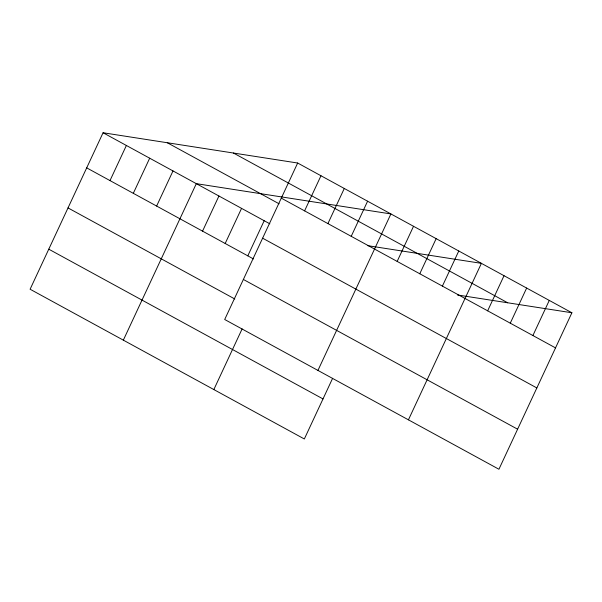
<?xml version="1.0" encoding="UTF-8"?>
<svg xmlns="http://www.w3.org/2000/svg" width="602" height="602" viewBox="0 0 602 602"><rect width="100%" height="100%" fill="white"/><g stroke="black" fill="none" stroke-linecap="round" stroke-linejoin="round"><path stroke-width="0.9" d="M297.666 163.022L224.697 319.504L498.93 469.251L571.9 312.769L297.666 163.022L103.07 132.749L30.1 289.231L304.334 438.978L332.628 378.297M110 180.592L126.382 145.473M133.313 193.325L149.687 158.206M156.625 206.057L173 170.93M123.342 340.145L196.312 183.663L390.909 213.936L317.939 370.418M202.558 231.138L218.932 196.011M225.178 243.494L241.56 208.367M247.806 255.842L264.18 220.723M213.838 389.562L242.132 328.88M304.597 210.866L320.979 175.746M327.909 223.598L344.284 188.479M351.222 236.33L367.596 201.203M397.154 261.411L413.529 226.284M419.775 273.767L436.157 238.64M442.402 286.116L458.777 250.996M408.434 419.835L481.404 263.352L367.784 245.676M487.65 310.828L504.024 275.708M510.27 323.184L526.652 288.057M532.898 335.532L549.272 300.413M457.4 294.957L571.9 312.769M233.448 153.028L507.682 302.776M281.292 198.141L555.526 347.888M167.288 142.734L279.11 203.8M103.07 132.749L269.839 223.809M262.615 238.189L536.849 387.944M86.696 167.868L253.457 258.935M243.374 279.456L517.607 429.203M68.018 207.916L234.788 298.983M48.777 249.183L323.011 398.93"/></g></svg>
